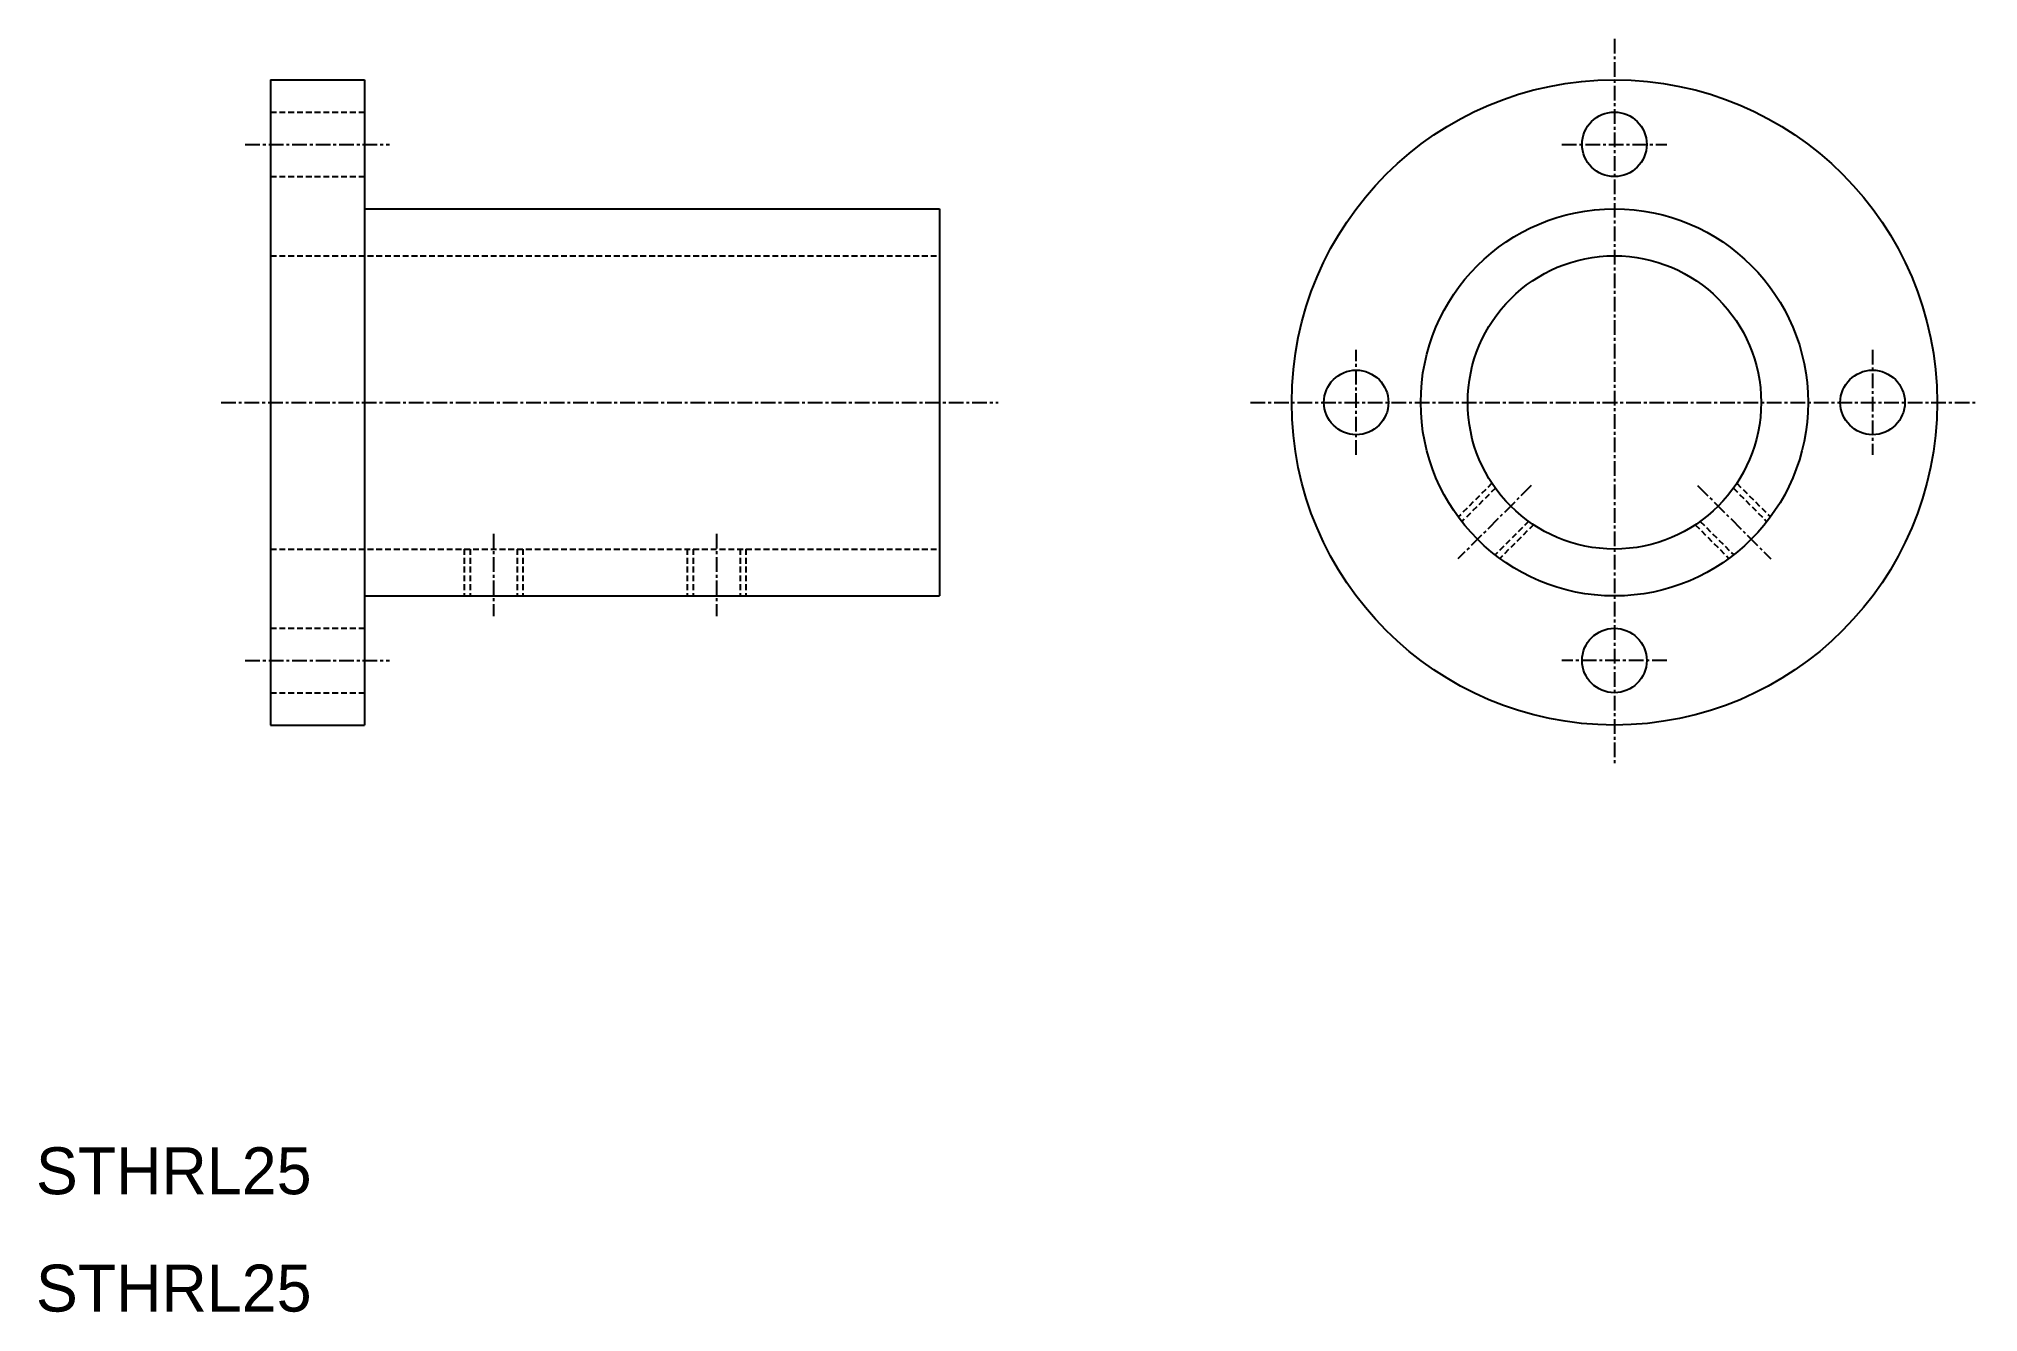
# Model space of a CAD drawing. Extents: x 10 to 176, y 10 to 118.
import ezdxf

# ---------------------------------------------------------------- set-up
doc = ezdxf.new("R2010")
doc.units = 0
doc.linetypes.add('CENTER', pattern=[2, 1.25, -0.25, 0.25, -0.25])
doc.linetypes.add('DASHED', pattern=[0.75, 0.5, -0.25])
doc.layers.get('0').update_dxf_attribs({"linetype": 'CONTINUOUS'})
doc.layers.add('CENTER', color=1, linetype='CENTER')

msp = doc.modelspace()

# ---------------------------------------------------------------- linework, layer by layer
at = {"color": 7, "linetype": 'CONTINUOUS'}
for p, q in [((30, 115), (30, 60)), ((30, 115), (38, 115)), ((38, 115), (38, 60)), ((38, 104), (87, 104)), ((87, 104), (87, 71)), ((30, 101.25), (30, 101.25)), ((30, 87.5), (30, 87.5)), ((38, 71), (87, 71)), ((30, 60), (38, 60))]:
    msp.add_line(p, q, dxfattribs=at)
at = {"color": 3, "linetype": 'DASHED'}
for p, q in [((30, 112.25), (38, 112.25)), ((30, 106.75), (38, 106.75)), ((30, 100), (87, 100)), ((134.07, 80.61), (131.2, 77.74)), ((134.36, 80.19), (131.5, 77.33)), ((154.64, 80.19), (157.5, 77.33)), ((154.93, 80.61), (157.8, 77.74)), ((137.19, 77.36), (134.33, 74.5)), ((137.61, 77.07), (134.74, 74.2)), ((151.39, 77.07), (154.26, 74.2)), ((151.81, 77.36), (154.67, 74.5)), ((30, 75), (87, 75)), ((46.5, 75), (46.5, 71)), ((47, 75), (47, 71)), ((51, 75), (51, 71)), ((51.5, 75), (51.5, 71)), ((65.5, 75), (65.5, 71)), ((66, 75), (66, 71)), ((70, 75), (70, 71)), ((70.5, 75), (70.5, 71)), ((30, 68.25), (38, 68.25)), ((30, 62.75), (38, 62.75))]:
    msp.add_line(p, q, dxfattribs=at)
at = {"color": 7, "linetype": 'CONTINUOUS'}
for centre, radius in [((144.5, 87.5), 27.5), ((144.5, 109.5), 2.75), ((144.5, 87.5), 16.5), ((144.5, 87.5), 12.5), ((122.5, 87.5), 2.75), ((166.5, 87.5), 2.75), ((144.5, 65.5), 2.75)]:
    msp.add_circle(centre, radius, dxfattribs=at)
at = {"layer": 'CENTER', "color": 1, "linetype": 'CENTER'}
for p, q in [((144.5, 118.5), (144.5, 56.5)), ((27.84, 109.5), (40.14, 109.5)), ((140.03, 109.5), (148.97, 109.5)), ((122.5, 83.03), (122.5, 91.97)), ((166.5, 91.97), (166.5, 83.03)), ((25.78, 87.5), (92, 87.5)), ((113.5, 87.5), (175.5, 87.5)), ((137.42, 80.42), (131.17, 74.17)), ((151.58, 80.42), (157.83, 74.17)), ((49, 76.31), (49, 69.28)), ((68, 76.31), (68, 69.28)), ((27.84, 65.5), (40.14, 65.5)), ((148.97, 65.5), (140.03, 65.5))]:
    msp.add_line(p, q, dxfattribs=at)

# ---------------------------------------------------------------- texts
at = {"color": 7, "linetype": 'CONTINUOUS'}
for p in [(10, 20), (10, 10)]:
    msp.add_text('STHRL25', height=4, dxfattribs=at).set_placement(p)

doc.saveas('drawing.dxf')
